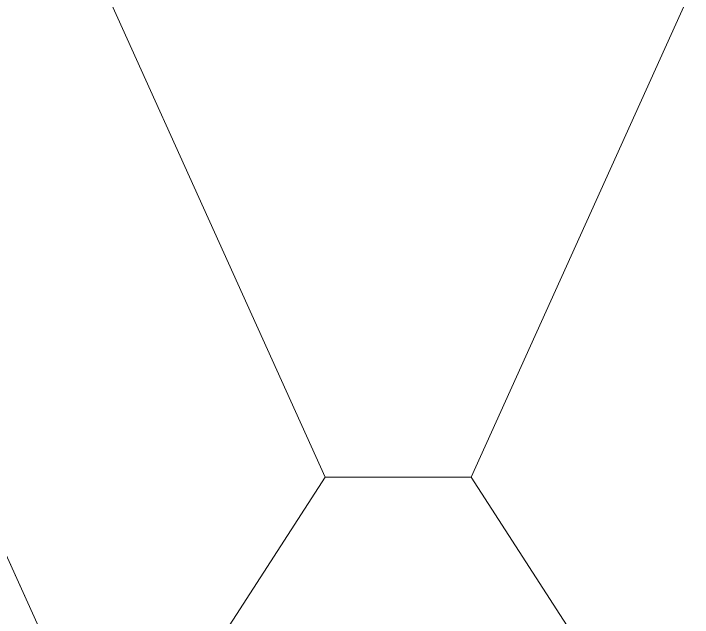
# Model space of a CAD drawing. Header units: inches. Extents: x -47 to 49, y -163 to 169.
# Drawn here: x -2.37 to 3.94, y -157.39 to -151.77 of the extents above; entities that cross this region are included whole.
import ezdxf

# ---------------------------------------------------------------- set-up
doc = ezdxf.new("R2010")
doc.units = ezdxf.units.IN
doc.header["$MEASUREMENT"] = 0
doc.layers.add('L-SITE', color=91, linetype='Continuous', lineweight=9)

msp = doc.modelspace()

# ---------------------------------------------------------------- meshes
at = {"layer": 'L-SITE'}
mesh = msp.add_polyface(dxfattribs=at)
corners = [(0.5227, -156.0858, 21.2449), (-16.2653, -118.9076, 21.2449), (-19.2653, -119.5536, 21.2449), (-1.4143, -159.0858, 21.2449)]
mesh.append_faces([[corners[k] for k in face] for face in [(0, 1, 2, 3)]])
mesh = msp.add_polyface(dxfattribs=at)
corners = [(-1.4143, -159.0858, 18.2449), (-19.2653, -119.5536, 18.2449), (-16.2653, -118.9076, 18.2449), (0.5227, -156.0858, 18.2449)]
mesh.append_faces([[corners[k] for k in face] for face in [(0, 1, 2, 3)]])
mesh = msp.add_polyface(dxfattribs=at)
corners = [(0.5227, -156.0858, 18.2449), (-16.2653, -118.9076, 18.2449), (-16.2653, -118.9076, 21.2449), (0.5227, -156.0858, 21.2449)]
mesh.append_faces([[corners[k] for k in face] for face in [(0, 1, 2, 3)]])
mesh = msp.add_polyface(dxfattribs=at)
corners = [(18.6655, -118.9076, 18.2449), (1.8774, -156.0858, 18.2449), (1.8774, -156.0858, 21.2449), (18.6655, -118.9076, 21.2449)]
mesh.append_faces([[corners[k] for k in face] for face in [(0, 1, 2, 3)]])
mesh = msp.add_polyface(dxfattribs=at)
corners = [(18.6655, -118.9076, 21.2449), (1.8774, -156.0858, 21.2449), (3.8144, -159.0858, 21.2449), (21.6655, -119.5536, 21.2449)]
mesh.append_faces([[corners[k] for k in face] for face in [(0, 1, 2, 3)]])
mesh = msp.add_polyface(dxfattribs=at)
corners = [(21.6655, -119.5536, 18.2449), (3.8144, -159.0858, 18.2449), (1.8774, -156.0858, 18.2449), (18.6655, -118.9076, 18.2449)]
mesh.append_faces([[corners[k] for k in face] for face in [(0, 1, 2, 3)]])
mesh = msp.add_polyface(dxfattribs=at)
corners = [(3.8144, -159.0858, 21.5), (21.7939, -119.2692, 21.5), (-19.3937, -119.2692, 21.5), (-1.4143, -159.0858, 21.5)]
mesh.append_faces([[corners[k] for k in face] for face in [(0, 1, 2, 3)]])
mesh = msp.add_polyface(dxfattribs=at)
corners = [(-19.3937, -119.2692, 21.25), (21.7939, -119.2692, 21.25), (3.8144, -159.0858, 21.25), (-1.4143, -159.0858, 21.25)]
mesh.append_faces([[corners[k] for k in face] for face in [(0, 1, 2, 3)]])
mesh = msp.add_polyface(dxfattribs=at)
corners = [(-19.3937, -119.2692, 21.5), (-19.3937, -119.2692, 21.25), (-1.4143, -159.0858, 21.25), (-1.4143, -159.0858, 21.5)]
mesh.append_faces([[corners[k] for k in face] for face in [(0, 1, 2, 3)]])
mesh = msp.add_polyface(dxfattribs=at)
corners = [(3.8144, -159.0858, 21.5), (3.8144, -159.0858, 21.25), (21.7939, -119.2692, 21.25), (21.7939, -119.2692, 21.5)]
mesh.append_faces([[corners[k] for k in face] for face in [(0, 1, 2, 3)]])
mesh = msp.add_polyface(dxfattribs=at)
corners = [(-1.4143, -159.0858, 21.2449), (-19.2653, -119.5536, 21.2449), (-19.2653, -119.5536, 18.2449), (-1.4143, -159.0858, 18.2449)]
mesh.append_faces([[corners[k] for k in face] for face in [(0, 1, 2, 3)]])
mesh = msp.add_polyface(dxfattribs=at)
corners = [(21.6655, -119.5536, 21.2449), (3.8144, -159.0858, 21.2449), (3.8144, -159.0858, 18.2449), (21.6655, -119.5536, 18.2449)]
mesh.append_faces([[corners[k] for k in face] for face in [(0, 1, 2, 3)]])
mesh = msp.add_polyface(dxfattribs=at)
corners = [(1.8774, -156.0858, 21.2449), (0.5227, -156.0858, 21.2449), (-1.4143, -159.0858, 21.2449), (3.8144, -159.0858, 21.2449)]
mesh.append_faces([[corners[k] for k in face] for face in [(0, 1, 2, 3)]])
mesh = msp.add_polyface(dxfattribs=at)
corners = [(3.8144, -159.0858, 18.2449), (-1.4143, -159.0858, 18.2449), (0.5227, -156.0858, 18.2449), (1.8774, -156.0858, 18.2449)]
mesh.append_faces([[corners[k] for k in face] for face in [(0, 1, 2, 3)]])
mesh = msp.add_polyface(dxfattribs=at)
corners = [(1.8774, -156.0858, 18.2449), (0.5227, -156.0858, 18.2449), (0.5227, -156.0858, 21.2449), (1.8774, -156.0858, 21.2449)]
mesh.append_faces([[corners[k] for k in face] for face in [(0, 1, 2, 3)]])

doc.saveas('drawing.dxf')
